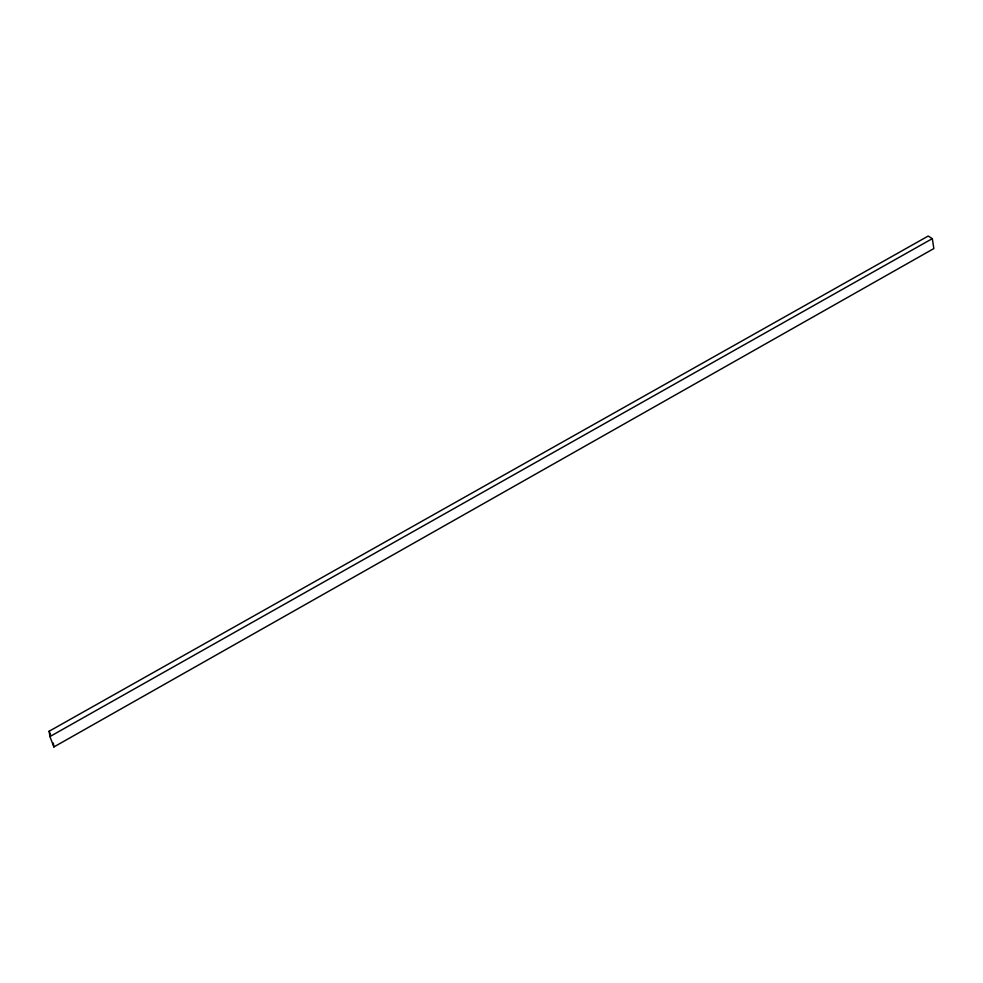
<?xml version="1.0" encoding="UTF-8"?>
<svg xmlns="http://www.w3.org/2000/svg" width="983" height="983" viewBox="0 0 983 983"><rect width="100%" height="100%" fill="white"/><g stroke="black" fill="none" stroke-linecap="round" stroke-linejoin="round"><path stroke-width="1.47" d="M53.868 746.957L933.85 248.564L932.314 238.636L928.21 236.043L49.15 731.241L49.924 736.562L53.868 746.957L53.279 742.964M49.924 736.562L932.314 238.636M49.15 731.241L50.625 735.137"/></g></svg>
